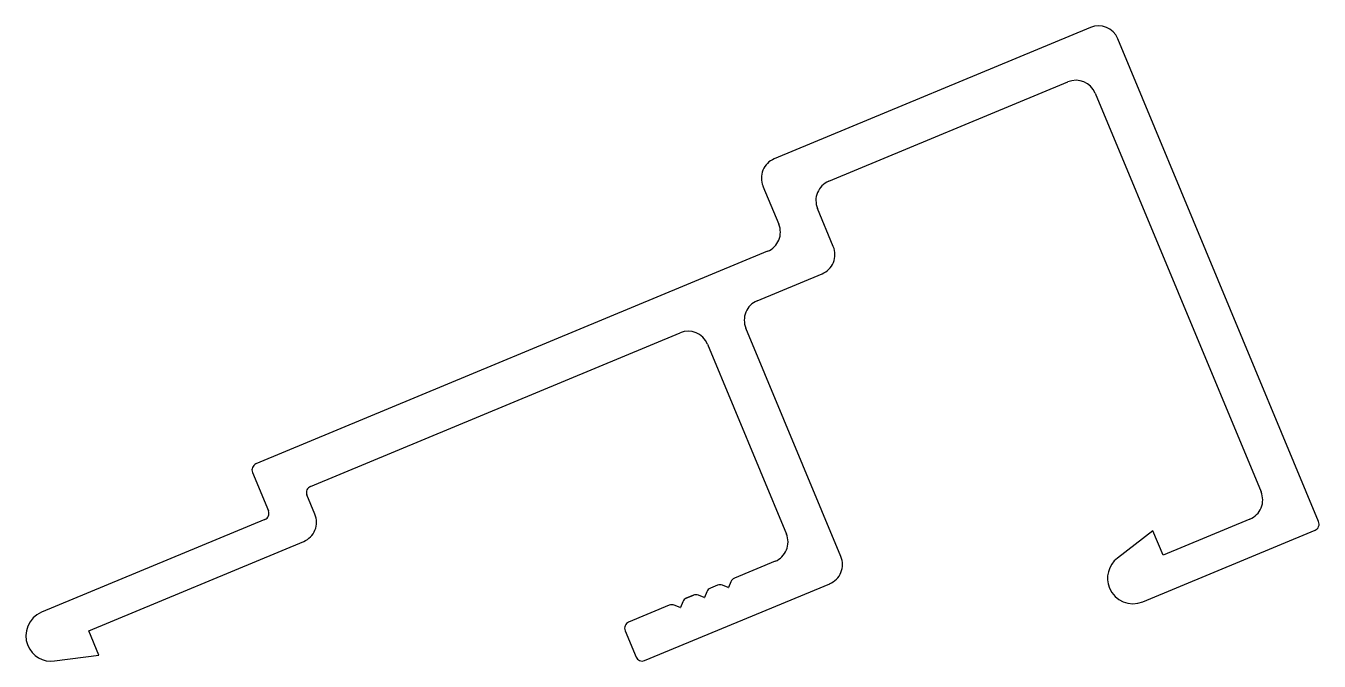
# Model space of a CAD drawing. Header units: inches. Extents: x -22.3 to 27.3, y 0 to 24.4.
import ezdxf

# ---------------------------------------------------------------- set-up
doc = ezdxf.new("R2010")
doc.units = ezdxf.units.IN
doc.header["$MEASUREMENT"] = 0
doc.layers.add('5', color=7, linetype='Continuous')

msp = doc.modelspace()

# ---------------------------------------------------------------- linework, layer by layer
at = {"layer": '5', "color": 7, "linetype": 'Continuous'}
for p, q in [((18.567, 24.333), (6.434, 19.287)), ((27.323, 5.36), (19.613, 23.901)), ((8.526, 18.424), (17.704, 22.241)), ((18.75, 21.809), (25.116, 6.5)), ((6.003, 18.241), (6.61, 16.782)), ((8.701, 15.919), (8.095, 17.378)), ((6.178, 15.737), (-13.452, 7.573)), ((5.777, 13.837), (8.27, 14.874)), ((-11.36, 6.71), (2.822, 12.608)), ((8.993, 4.019), (5.345, 12.791)), ((3.868, 12.177), (6.901, 4.882)), ((-13.587, 7.246), (-12.973, 5.769)), ((-11.188, 5.645), (-11.495, 6.384)), ((-13.108, 5.442), (-21.683, 1.876)), ((20.963, 5.003), (19.604, 3.957)), ((20.573, 2.283), (27.188, 5.034)), ((21.352, 4.068), (20.963, 5.003)), ((24.685, 5.454), (21.352, 4.068)), ((-19.865, 1.17), (-11.62, 4.599)), ((6.47, 3.836), (4.908, 3.187)), ((4.773, 3.051), (4.681, 2.828)), ((4.908, 3.187), (4.908, 3.187)), ((4.908, 3.187), (4.908, 3.187)), ((1.461, 0.021), (8.562, 2.973)), ((3.332, 2.531), (3.061, 2.419)), ((3.061, 2.419), (3.332, 2.531)), ((3.332, 2.531), (3.061, 2.419)), ((3.061, 2.419), (3.332, 2.531)), ((3.332, 2.531), (3.061, 2.419)), ((3.332, 2.531), (3.332, 2.531)), ((3.747, 2.439), (3.523, 2.532)), ((3.85, 2.667), (3.757, 2.444)), ((4.255, 2.915), (3.985, 2.803)), ((4.67, 2.823), (4.446, 2.916)), ((2.408, 2.147), (0.847, 1.498)), ((2.824, 2.055), (2.6, 2.148)), ((2.926, 2.283), (2.834, 2.06)), ((-19.476, 0.235), (-19.865, 1.17)), ((0.712, 1.171), (1.134, 0.155)), ((-21.177, 0.009), (-19.476, 0.235))]:
    msp.add_line(p, q, dxfattribs=at)
for centre, radius, start, end in [((18.874, 23.594), 0.8, 22.58, 112.58), ((18.011, 21.502), 0.8, 22.58, 112.58), ((6.742, 18.549), 0.8, 112.58, 202.58), ((8.833, 17.686), 0.8, 112.58, 202.58), ((5.871, 16.475), 0.8, 292.58, 22.58), ((7.963, 15.612), 0.8, 292.58, 22.58), ((6.084, 13.098), 0.8, 112.58, 202.58), ((3.129, 11.869), 0.8, 22.58, 112.58), ((-13.356, 7.342), 0.25, 112.58, 202.58), ((-11.264, 6.479), 0.25, 112.58, 202.58), ((24.378, 6.193), 0.8, 292.58, 22.58), ((-13.203, 5.673), 0.25, 292.58, 22.58), ((-11.927, 5.338), 0.8, 292.58, 22.58), ((27.092, 5.264), 0.25, 292.58, 22.58), ((6.163, 4.575), 0.8, 292.58, 22.58), ((8.254, 3.712), 0.8, 292.58, 22.58), ((20.199, 3.184), 0.976, 127.58, 202.58), ((5.004, 2.956), 0.25, 112.58, 157.58), ((3.428, 2.301), 0.25, 67.58, 112.58), ((4.081, 2.572), 0.25, 112.58, 157.58), ((4.351, 2.685), 0.25, 67.58, 112.58), ((4.673, 2.831), 0.008, 247.58, 337.58), ((20.199, 3.184), 0.976, 202.58, 292.58), ((2.504, 1.917), 0.25, 67.58, 112.58), ((2.827, 2.063), 0.008, 247.58, 337.58), ((3.157, 2.188), 0.25, 112.58, 157.58), ((3.75, 2.447), 0.008, 247.58, 337.58), ((-21.305, 0.976), 0.976, 112.7979, 202.58), ((0.943, 1.267), 0.25, 112.58, 202.58), ((-21.305, 0.976), 0.976, 202.58, 277.58), ((1.365, 0.251), 0.25, 202.58, 292.58)]:
    msp.add_arc(centre, radius, start, end, dxfattribs=at)

doc.saveas('drawing.dxf')
